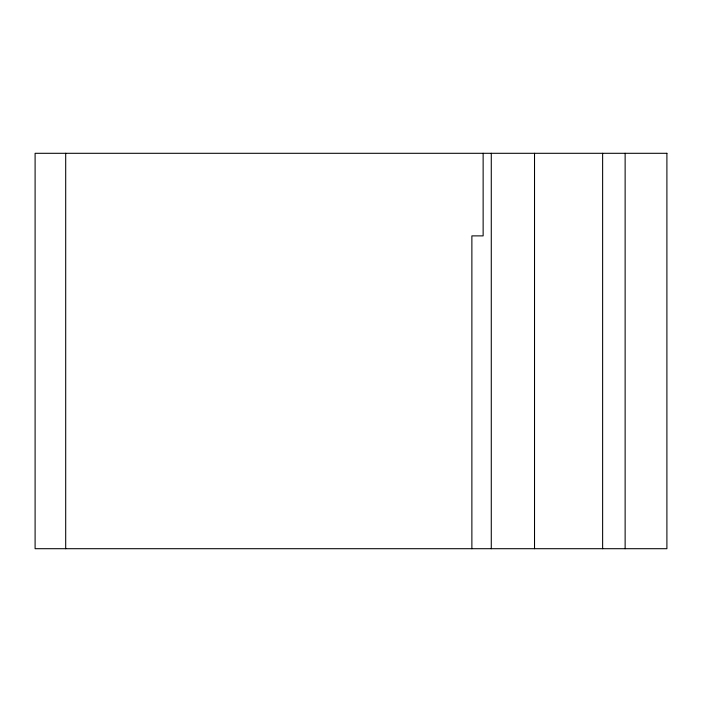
<?xml version="1.0" encoding="UTF-8"?>
<svg xmlns="http://www.w3.org/2000/svg" width="702" height="702" viewBox="0 0 702 702"><rect width="100%" height="100%" fill="white"/><g stroke="black" fill="none" stroke-linecap="round" stroke-linejoin="round"><path stroke-width="1.05" d="M625.131 153.299L625.131 548.701M602.632 153.299L602.632 548.701M534.52 153.299L534.52 548.701M491.277 153.299L491.277 548.701M483.134 153.299L483.134 235.881L471.876 235.881L471.876 548.701M65.698 153.299L65.698 548.701M666.9 153.299L35.1 153.299L35.1 548.701L666.9 548.701L666.9 153.299"/></g></svg>
